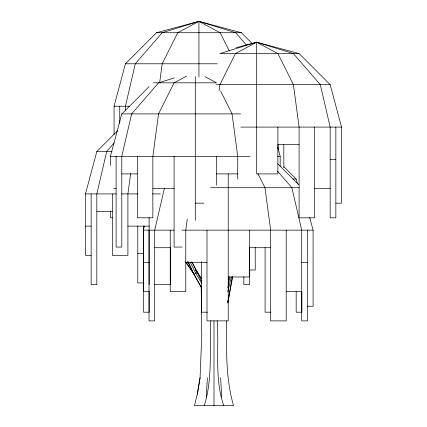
<?xml version="1.0" encoding="UTF-8"?>
<svg xmlns="http://www.w3.org/2000/svg" width="427" height="427" viewBox="0 0 427 427"><rect width="100%" height="100%" fill="white"/><g stroke="black" fill="none" stroke-linecap="round" stroke-linejoin="round"><path stroke-width="0.64" d="M226.545 320.773C226.422 349.147 225.595 378.125 233.516 405.65L194.488 405.65L197.834 391.714L200.066 377.778L201.757 335.964L201.202 287.216L194.039 274.273L188.013 261.676M210.837 320.741C209.187 349.105 212.982 378.135 204.245 405.65M206.3 397.083L207.383 377.778M193.068 272.394L201.202 287.307L201.33 285.994M130.614 173.688L127.903 193.927L127.903 255.389L112.37 255.389L112.37 193.927M159.741 82.069L162.185 63.788L177.723 32.724L198.939 21.35L241.383 32.724L252.208 43.549M187.266 219.051L185.777 230.153L185.777 291.614L170.245 291.614L170.245 230.153M219.115 90.524L219.905 84.647L235.437 53.583L256.659 42.209L299.097 53.583L330.167 84.647L341.536 127.091L341.536 203.188L335.852 203.188M227.804 301.718L228.002 300.416M197.189 394.399L200.066 377.778M227.831 302.316L232.315 276.696M227.815 287.878L229.897 276.797M227.778 302.983L232.683 276.765M164.411 188.355L154.707 230.153L154.707 320.885L149.023 320.885L149.023 230.153M227.778 291.929L231.242 277.064M228.167 279.722L228.797 277.155M91.148 255.389L85.464 255.389L85.464 193.927L96.833 151.489L117.548 130.774M114.062 134.484L114.062 106.227L125.437 63.788L156.501 32.724L198.939 21.35L235.693 32.724L246.544 45.251M110.417 165.537L110.417 156.341L121.791 113.902L149.092 86.601M149.023 291.614L143.339 291.614L143.339 230.153L144.374 226.294M114.062 142.97L106.686 151.489L96.833 193.927L96.833 284.66L91.148 284.66L91.148 193.927M191.84 261.831L197.327 272.325L194.039 274.273L186.337 262.546M186.695 76.07L174.077 82.833L158.54 113.902L152.855 156.341L152.855 217.802L137.323 217.802L137.323 156.341M229.246 50.893L220.161 32.724L198.939 21.35L162.185 32.724L135.284 63.788L125.437 106.227L125.437 110.129M335.852 127.091L335.852 217.823L330.167 217.823L330.167 127.091L320.314 84.647L293.413 53.583L256.659 42.209L219.905 53.583L299.097 53.583M174.387 77.933L158.54 82.833L131.639 113.902L121.791 156.341L121.791 247.073L116.101 247.073L116.101 156.341M236.083 47.723L256.659 42.209L277.876 53.583L293.413 84.647L299.097 127.091L299.097 217.823L314.63 217.823L314.63 127.091M156.501 32.724L241.383 32.724M125.437 63.788L217.316 63.788M153.49 82.833L216.516 82.833L205.045 76.689M215.966 84.647L330.167 84.647M114.062 106.227L129.317 106.227M121.791 113.902L240.582 113.902M240.743 127.091L341.536 127.091M277.876 144.652L299.097 144.652M96.833 151.489L111.933 151.489M110.417 156.341L250.035 156.341M277.646 156.341L280.176 156.341L280.176 166.252M330.167 159.287L335.852 159.287M121.791 173.901L137.323 173.901M216.516 173.901L237.738 173.901M292.89 179.02L296.173 179.02L297.379 183.519M210.495 187.715L299.097 187.715M113.577 188.537L116.101 188.537M152.855 188.537L174.077 188.537M314.63 188.553L330.167 188.553M85.464 193.927L116.251 193.927M121.428 193.927L137.852 193.927M152.439 193.927L160.397 193.927M195.294 203.172L203.914 203.172M96.833 211.488L112.37 211.488M112.312 217.802L110.417 217.802L110.417 211.151M85.464 226.123L91.148 226.123M127.903 226.123L149.124 226.123M143.339 230.153L174.125 230.153M181.891 230.153L313.098 230.153L313.098 306.25L307.408 306.25M182.035 247.073L174.077 247.073L174.077 156.341M154.707 247.713L170.245 247.713M249.437 247.713L270.654 247.713M137.788 253.654L143.472 253.654M143.339 262.349L149.023 262.349M185.777 262.349L206.999 262.349M301.724 262.349L307.408 262.349M249.533 270.024L255.223 270.024L255.223 247.457M228.215 276.979L249.437 276.979L249.437 230.153M143.472 282.925L137.788 282.925L137.788 226.059M154.43 284.66L170.341 284.66L170.341 247.409M286.191 291.614L301.724 291.614M207.415 312.19L201.443 312.19L201.443 261.634M270.931 312.19L265.103 312.19L265.103 247.665M195.678 270.088L197.327 272.325L201.854 282.364M283.934 166.781L296.173 179.02M277.715 163.706L298.9 184.886M277.555 171.179L291.876 187.715L301.724 230.153L301.724 320.885L307.408 320.885L307.408 230.153M195.774 270.243L197.327 272.325M187.362 261.794L189.663 264.937M185.553 261.874L194.039 274.273M192.001 262.247L197.205 272.218L201.453 278.815M197.205 272.218L201.453 278.852M201.693 283.234L195.806 273.323L190.218 262.13M220.62 91.042L232.048 113.902L237.738 156.341L237.738 179.223M257.935 173.645L264.97 187.715L270.654 230.153L270.654 320.885L286.191 320.885L286.191 230.153M187.992 261.762L192.508 271.214M223.759 405.65C214.295 378.375 219.259 349.014 217.167 320.741M309.65 217.29L313.098 230.153M277.763 147.336L280.176 156.341M220.62 377.778L221.704 397.083M301.857 291.572L301.857 312.19L296.173 312.19L296.173 291.572M283.822 144.561L283.822 167.694M278.132 144.411L278.132 149.066M277.876 127.091L277.876 173.917L256.659 173.917L256.659 42.209M249.533 247.409L249.533 284.66L243.849 284.66L243.849 276.675M228.317 276.675L228.317 284.66M228.215 173.832L228.215 320.885L206.999 320.885L206.999 230.153M216.516 156.341L216.516 185.211M214.002 320.784L214.002 405.65M198.939 21.35L198.939 77.052M195.294 76.518L195.294 220.465M149.156 291.572L149.156 312.19L143.472 312.19L143.472 226.059M149.124 217.578L149.124 284.66M119.747 106.227L119.747 123.312"/></g></svg>
